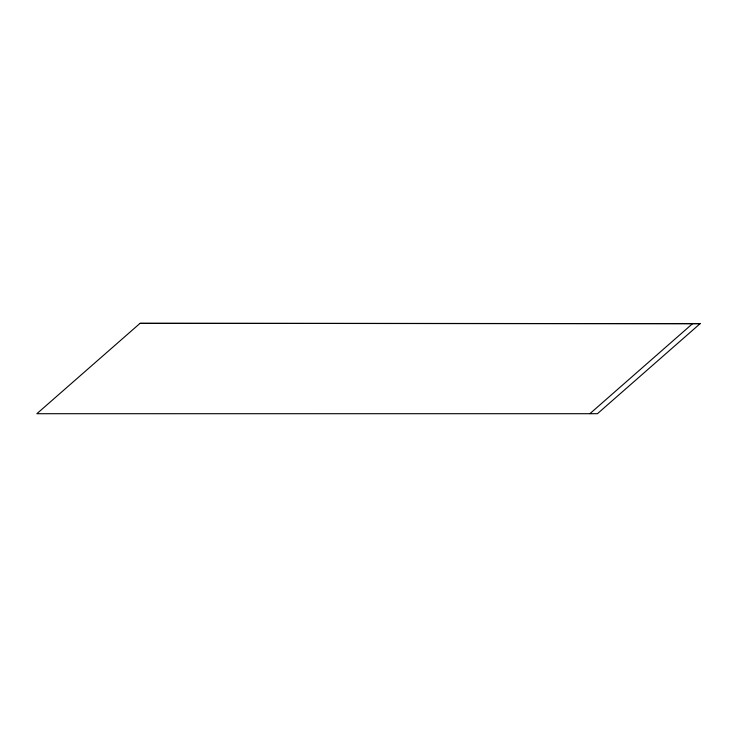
<?xml version="1.0" encoding="UTF-8"?>
<svg xmlns="http://www.w3.org/2000/svg" width="737" height="737" viewBox="0 0 737 737"><rect width="100%" height="100%" fill="white"/><g stroke="black" fill="none" stroke-linecap="round" stroke-linejoin="round"><path stroke-width="1.11" d="M589.876 413.697L692.596 323.635L700.15 323.635L597.431 413.697L36.85 413.715L140.03 323.35L700.15 323.635M140.03 323.35L692.596 323.635"/></g></svg>
